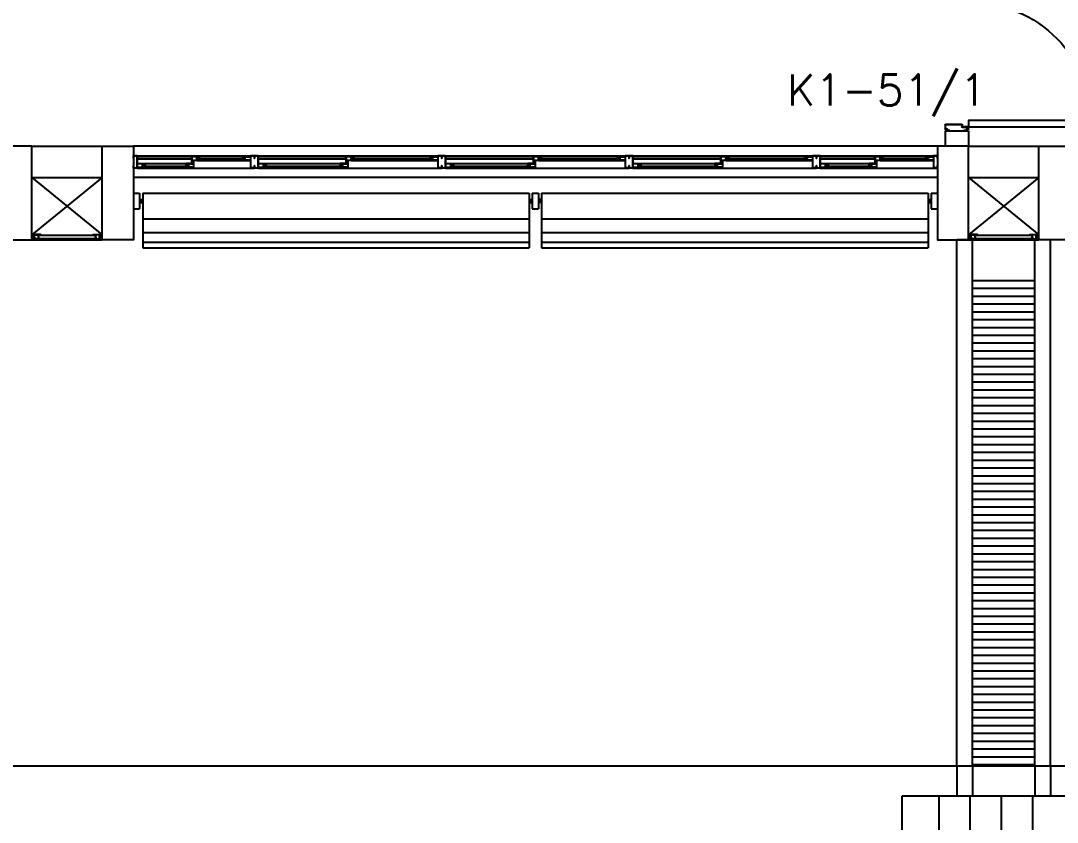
# Model space of a CAD drawing. Header units: millimetres. Extents: x 2801 to 3319, y 1187 to 1422.
# Drawn here: x 3099.65 to 3106.29, y 1337.62 to 1342.75 of the extents above; entities that cross this region are included whole.
import ezdxf

# ---------------------------------------------------------------- set-up
doc = ezdxf.new("R2010")
doc.units = ezdxf.units.MM
doc.linetypes.add('HIDDEN', pattern=[0.375, 0.25, -0.125])
for name, color, linetype in [('AR-ALV', 2, 'Continuous'), ('AR-CALÇADA', 1, 'Continuous'), ('AR-COB VISTA 02', 2, 'Continuous'), ('AR-COB-V1', 2, 'Continuous'), ('AR-COB-V2', 2, 'Continuous'), ('AR-ESQ', 1, 'Continuous'), ('AR-ESTC', 3, 'Continuous'), ('AR-PISO', 1, 'Continuous'), ('AR-PORTA', 1, 'Continuous'), ('AR-PROJ', 1, 'HIDDEN'), ('AR-SHAFT', 1, 'Continuous'), ('BR-LINHAS', 1, 'Continuous'), ('BR-MONTANTE', 242, 'Continuous'), ('BR-PAINEL', 1, 'Continuous'), ('BR-SUPORTE', 1, 'Continuous'), ('DT-ESQ-BAGUETE-C', 2, 'Continuous'), ('DT-ESQ-BAGUETE-V', 1, 'Continuous'), ('DT-ESQ-CHAPA DOBRADA-V', 1, 'Continuous'), ('DT-ESQ-PERFIL CADEIRA-C', 2, 'Continuous'), ('DT-ESQ-PERFIL CADEIRA-V', 1, 'Continuous'), ('DT-ESQ-PERFIL U SIMPLES-C', 2, 'Continuous'), ('DT-ESQ-PERFIL U-C', 2, 'Continuous'), ('DT-ESQ-PERFIL U-V', 1, 'Continuous'), ('DT-ESQ-VENEZIANA-C', 2, 'Continuous'), ('DT-ESQ-VENEZIANA-V', 2, 'Continuous'), ('DT-ESQ-VIDRO-C', 2, 'Continuous'), ('ENDEREÇO', 2, 'Continuous'), ('insercao', 4, 'Continuous'), ('maçaneta', 1, 'Continuous'), ('mov', 1, 'Continuous'), ('PM-PERFIL U-C', 2, 'Continuous'), ('pm1', 2, 'Continuous')]:
    doc.layers.add(name, color=color, linetype=linetype)
doc.styles.add('UNB1-100', font='simplex.shx', dxfattribs={"height": 0.2})

# ---------------------------------------------------------------- blocks, each defined once
blk = doc.blocks.new('EF40-P')
at = {"layer": 'DT-ESQ-BAGUETE-C', "color": 2, "ltscale": 0.1}
for points in [[(0.4225, -0.08), (0.409, -0.08), (0.409, -0.0785), (0.422, -0.0785, 0.414214), (0.4225, -0.078), (0.4225, -0.067, 0.414214), (0.422, -0.0665), (0.409, -0.0665), (0.409, -0.065), (0.4225, -0.065, -0.414214), (0.424, -0.0665), (0.424, -0.0785, -0.414214)], [(0.7015, -0.08), (0.715, -0.08), (0.715, -0.0785), (0.702, -0.0785, -0.414214), (0.7015, -0.078), (0.7015, -0.067, -0.414214), (0.702, -0.0665), (0.715, -0.0665), (0.715, -0.065), (0.7015, -0.065, 0.414214), (0.7, -0.0665), (0.7, -0.0785, 0.414214)], [(1.41, -0.08), (1.3965, -0.08), (1.3965, -0.0785), (1.4095, -0.0785, 0.414214), (1.41, -0.078), (1.41, -0.067, 0.414214), (1.4095, -0.0665), (1.3965, -0.0665), (1.3965, -0.065), (1.41, -0.065, -0.414214), (1.4115, -0.0665), (1.4115, -0.0785, -0.414214)], [(1.9015, -0.08), (1.915, -0.08), (1.915, -0.0785), (1.902, -0.0785, -0.414214), (1.9015, -0.078), (1.9015, -0.067, -0.414214), (1.902, -0.0665), (1.915, -0.0665), (1.915, -0.065), (1.9015, -0.065, 0.414214), (1.9, -0.0665), (1.9, -0.0785, 0.414214)], [(2.61, -0.08), (2.5965, -0.08), (2.5965, -0.0785), (2.6095, -0.0785, 0.414214), (2.61, -0.078), (2.61, -0.067, 0.414214), (2.6095, -0.0665), (2.5965, -0.0665), (2.5965, -0.065), (2.61, -0.065, -0.414214), (2.6115, -0.0665), (2.6115, -0.0785, -0.414214)], [(3.1015, -0.08), (3.115, -0.08), (3.115, -0.0785), (3.102, -0.0785, -0.414214), (3.1015, -0.078), (3.1015, -0.067, -0.414214), (3.102, -0.0665), (3.115, -0.0665), (3.115, -0.065), (3.1015, -0.065, 0.414214), (3.1, -0.0665), (3.1, -0.0785, 0.414214)], [(3.81, -0.08), (3.7965, -0.08), (3.7965, -0.0785), (3.8095, -0.0785, 0.414214), (3.81, -0.078), (3.81, -0.067, 0.414214), (3.8095, -0.0665), (3.7965, -0.0665), (3.7965, -0.065), (3.81, -0.065, -0.414214), (3.8115, -0.0665), (3.8115, -0.0785, -0.414214)], [(4.3015, -0.08), (4.315, -0.08), (4.315, -0.0785), (4.302, -0.0785, -0.414214), (4.3015, -0.078), (4.3015, -0.067, -0.414214), (4.302, -0.0665), (4.315, -0.0665), (4.315, -0.065), (4.3015, -0.065, 0.414214), (4.3, -0.0665), (4.3, -0.0785, 0.414214)], [(4.7975, -0.08), (4.784, -0.08), (4.784, -0.0785), (4.797, -0.0785, 0.414214), (4.7975, -0.078), (4.7975, -0.067, 0.414214), (4.797, -0.0665), (4.784, -0.0665), (4.784, -0.065), (4.7975, -0.065, -0.414214), (4.799, -0.0665), (4.799, -0.0785, -0.414214)], [(5.0765, -0.08), (5.09, -0.08), (5.09, -0.0785), (5.077, -0.0785, -0.414214), (5.0765, -0.078), (5.0765, -0.067, -0.414214), (5.077, -0.0665), (5.09, -0.0665), (5.09, -0.065), (5.0765, -0.065, 0.414214), (5.075, -0.0665), (5.075, -0.0785, 0.414214)], [(0.0735, -0.125), (0.06, -0.125), (0.06, -0.1235), (0.073, -0.1235, 0.414214), (0.0735, -0.123), (0.0735, -0.112, 0.414214), (0.073, -0.1115), (0.06, -0.1115), (0.06, -0.11), (0.0735, -0.11, -0.414214), (0.075, -0.1115), (0.075, -0.1235, -0.414214)], [(0.339, -0.125), (0.3525, -0.125), (0.3525, -0.1235), (0.3395, -0.1235, -0.414214), (0.339, -0.123), (0.339, -0.112, -0.414214), (0.3395, -0.1115), (0.3525, -0.1115), (0.3525, -0.11), (0.339, -0.11, 0.414214), (0.3375, -0.1115), (0.3375, -0.1235, 0.414214)], [(0.8485, -0.125), (0.835, -0.125), (0.835, -0.1235), (0.848, -0.1235, 0.414214), (0.8485, -0.123), (0.8485, -0.112, 0.414214), (0.848, -0.1115), (0.835, -0.1115), (0.835, -0.11), (0.8485, -0.11, -0.414214), (0.85, -0.1115), (0.85, -0.1235, -0.414214)], [(1.3265, -0.125), (1.34, -0.125), (1.34, -0.1235), (1.327, -0.1235, -0.414214), (1.3265, -0.123), (1.3265, -0.112, -0.414214), (1.327, -0.1115), (1.34, -0.1115), (1.34, -0.11), (1.3265, -0.11, 0.414214), (1.325, -0.1115), (1.325, -0.1235, 0.414214)], [(2.0485, -0.125), (2.035, -0.125), (2.035, -0.1235), (2.048, -0.1235, 0.414214), (2.0485, -0.123), (2.0485, -0.112, 0.414214), (2.048, -0.1115), (2.035, -0.1115), (2.035, -0.11), (2.0485, -0.11, -0.414214), (2.05, -0.1115), (2.05, -0.1235, -0.414214)], [(2.5265, -0.125), (2.54, -0.125), (2.54, -0.1235), (2.527, -0.1235, -0.414214), (2.5265, -0.123), (2.5265, -0.112, -0.414214), (2.527, -0.1115), (2.54, -0.1115), (2.54, -0.11), (2.5265, -0.11, 0.414214), (2.525, -0.1115), (2.525, -0.1235, 0.414214)], [(3.2485, -0.125), (3.235, -0.125), (3.235, -0.1235), (3.248, -0.1235, 0.414214), (3.2485, -0.123), (3.2485, -0.112, 0.414214), (3.248, -0.1115), (3.235, -0.1115), (3.235, -0.11), (3.2485, -0.11, -0.414214), (3.25, -0.1115), (3.25, -0.1235, -0.414214)], [(3.7265, -0.125), (3.74, -0.125), (3.74, -0.1235), (3.727, -0.1235, -0.414214), (3.7265, -0.123), (3.7265, -0.112, -0.414214), (3.727, -0.1115), (3.74, -0.1115), (3.74, -0.11), (3.7265, -0.11, 0.414214), (3.725, -0.1115), (3.725, -0.1235, 0.414214)], [(4.4485, -0.125), (4.435, -0.125), (4.435, -0.1235), (4.448, -0.1235, 0.414214), (4.4485, -0.123), (4.4485, -0.112, 0.414214), (4.448, -0.1115), (4.435, -0.1115), (4.435, -0.11), (4.4485, -0.11, -0.414214), (4.45, -0.1115), (4.45, -0.1235, -0.414214)], [(4.714, -0.125), (4.7275, -0.125), (4.7275, -0.1235), (4.7145, -0.1235, -0.414214), (4.714, -0.123), (4.714, -0.112, -0.414214), (4.7145, -0.1115), (4.7275, -0.1115), (4.7275, -0.11), (4.714, -0.11, 0.414214), (4.7125, -0.1115), (4.7125, -0.1235, 0.414214)]]:
    blk.add_lwpolyline(points, format="xyb", close=True, dxfattribs=at)
at = {"layer": 'DT-ESQ-BAGUETE-V', "ltscale": 0.1}
for p, q in [((0.4225, -0.065), (0.7015, -0.065)), ((1.41, -0.065), (1.9015, -0.065)), ((2.61, -0.065), (3.1015, -0.065)), ((3.81, -0.065), (4.3015, -0.065)), ((4.7975, -0.065), (5.0765, -0.065))]:
    blk.add_line(p, q, dxfattribs=at)
at = {"layer": 'DT-ESQ-BAGUETE-V', "color": 1, "ltscale": 0.1}
for p, q in [((0.0735, -0.11), (0.339, -0.11)), ((0.8485, -0.11), (1.3265, -0.11)), ((2.0485, -0.11), (2.5265, -0.11)), ((3.2485, -0.11), (3.7265, -0.11)), ((4.4485, -0.11), (4.714, -0.11))]:
    blk.add_line(p, q, dxfattribs=at)
at = {"layer": 'DT-ESQ-CHAPA DOBRADA-V', "ltscale": 0.1}
for p, q in [((0.025, -0.077), (0.374, -0.077)), ((0.025, -0.08), (0.374, -0.08)), ((0.8, -0.077), (1.3615, -0.077)), ((0.8, -0.08), (1.3615, -0.08)), ((4.4, -0.077), (4.749, -0.077)), ((4.4, -0.08), (4.749, -0.08))]:
    blk.add_line(p, q, dxfattribs=at)
at = {"layer": 'DT-ESQ-CHAPA DOBRADA-V', "color": 1, "ltscale": 0.1}
for p, q in [((2, -0.077), (2.5615, -0.077)), ((2, -0.08), (2.5615, -0.08)), ((3.2, -0.077), (3.7615, -0.077)), ((3.2, -0.08), (3.7615, -0.08))]:
    blk.add_line(p, q, dxfattribs=at)
at = {"layer": 'DT-ESQ-PERFIL CADEIRA-C', "color": 2, "ltscale": 0.1}
for p, q in [((0.376, -0.0885), (0.4225, -0.0885)), ((0.75, -0.0885), (0.7015, -0.0885)), ((1.3635, -0.0885), (1.41, -0.0885)), ((1.95, -0.0885), (1.9015, -0.0885)), ((2.5635, -0.0885), (2.61, -0.0885)), ((3.15, -0.0885), (3.1015, -0.0885)), ((3.7635, -0.0885), (3.81, -0.0885)), ((4.35, -0.0885), (4.3015, -0.0885)), ((4.751, -0.0885), (4.7975, -0.0885)), ((5.125, -0.0885), (5.0765, -0.0885)), ((0.025, -0.1335), (0.0735, -0.1335)), ((0.3855, -0.1335), (0.339, -0.1335)), ((0.8, -0.1335), (0.8485, -0.1335)), ((1.373, -0.1335), (1.3265, -0.1335)), ((2, -0.1335), (2.0485, -0.1335)), ((2.573, -0.1335), (2.5265, -0.1335)), ((3.2, -0.1335), (3.2485, -0.1335)), ((3.773, -0.1335), (3.7265, -0.1335)), ((4.7605, -0.1335), (4.714, -0.1335))]:
    blk.add_line(p, q, dxfattribs=at)
at = {"layer": 'DT-ESQ-PERFIL CADEIRA-C', "ltscale": 0.1}
blk.add_line((4.4, -0.1335), (4.4485, -0.1335), dxfattribs=at)
at = {"layer": 'DT-ESQ-PERFIL CADEIRA-C', "color": 2, "ltscale": 0.1}
for points in [[(0.4225, -0.087, -1), (0.4225, -0.09), (0.376, -0.09, -0.414214), (0.374, -0.088), (0.374, -0.067, -0.414214), (0.376, -0.065), (0.4075, -0.065, -0.414214), (0.409, -0.0665), (0.409, -0.087)], [(0.7015, -0.09), (0.75, -0.09), (0.75, -0.0885), (0.715, -0.0885, 0.198912), (0.7161, -0.0881, 0.198913), (0.7165, -0.087), (0.7165, -0.067, -0.414214), (0.717, -0.0665), (0.75, -0.0665), (0.75, -0.065), (0.7165, -0.065, 0.414214), (0.715, -0.0665), (0.715, -0.0785), (0.715, -0.08), (0.715, -0.087), (0.7015, -0.087, 1)], [(1.41, -0.087, -1), (1.41, -0.09), (1.3635, -0.09, -0.414214), (1.3615, -0.088), (1.3615, -0.067, -0.414214), (1.3635, -0.065), (1.395, -0.065, -0.414214), (1.3965, -0.0665), (1.3965, -0.087)], [(1.9015, -0.09), (1.95, -0.09), (1.95, -0.0885), (1.915, -0.0885, 0.198912), (1.9161, -0.0881, 0.198913), (1.9165, -0.087), (1.9165, -0.067, -0.414214), (1.917, -0.0665), (1.95, -0.0665), (1.95, -0.065), (1.9165, -0.065, 0.414214), (1.915, -0.0665), (1.915, -0.0785), (1.915, -0.08), (1.915, -0.087), (1.9015, -0.087, 1)], [(2.61, -0.087, -1), (2.61, -0.09), (2.5635, -0.09, -0.414214), (2.5615, -0.088), (2.5615, -0.067, -0.414214), (2.5635, -0.065), (2.595, -0.065, -0.414214), (2.5965, -0.0665), (2.5965, -0.087)], [(3.1015, -0.09), (3.15, -0.09), (3.15, -0.0885), (3.115, -0.0885, 0.198912), (3.1161, -0.0881, 0.198913), (3.1165, -0.087), (3.1165, -0.067, -0.414214), (3.117, -0.0665), (3.15, -0.0665), (3.15, -0.065), (3.1165, -0.065, 0.414214), (3.115, -0.0665), (3.115, -0.0785), (3.115, -0.08), (3.115, -0.087), (3.1015, -0.087, 1)], [(3.81, -0.087, -1), (3.81, -0.09), (3.7635, -0.09, -0.414214), (3.7615, -0.088), (3.7615, -0.067, -0.414214), (3.7635, -0.065), (3.795, -0.065, -0.414214), (3.7965, -0.0665), (3.7965, -0.087)], [(4.3015, -0.09), (4.35, -0.09), (4.35, -0.0885), (4.315, -0.0885, 0.198912), (4.3161, -0.0881, 0.198913), (4.3165, -0.087), (4.3165, -0.067, -0.414214), (4.317, -0.0665), (4.35, -0.0665), (4.35, -0.065), (4.3165, -0.065, 0.414214), (4.315, -0.0665), (4.315, -0.0785), (4.315, -0.08), (4.315, -0.087), (4.3015, -0.087, 1)], [(4.7975, -0.087, -1), (4.7975, -0.09), (4.751, -0.09, -0.414214), (4.749, -0.088), (4.749, -0.067, -0.414214), (4.751, -0.065), (4.7825, -0.065, -0.414214), (4.784, -0.0665), (4.784, -0.087)], [(5.0765, -0.09), (5.125, -0.09), (5.125, -0.0885), (5.09, -0.0885, 0.198912), (5.0911, -0.0881, 0.198913), (5.0915, -0.087), (5.0915, -0.067, -0.414214), (5.092, -0.0665), (5.125, -0.0665), (5.125, -0.065), (5.0915, -0.065, 0.414214), (5.09, -0.0665), (5.09, -0.0785), (5.09, -0.08), (5.09, -0.087), (5.0765, -0.087, 1)], [(0.0735, -0.135), (0.025, -0.135), (0.025, -0.1335), (0.06, -0.1335, -0.198912), (0.0589, -0.1331, -0.198913), (0.0585, -0.132), (0.0585, -0.112, 0.414214), (0.058, -0.1115), (0.025, -0.1115), (0.025, -0.11), (0.0585, -0.11, -0.414214), (0.06, -0.1115), (0.06, -0.1235), (0.06, -0.125), (0.06, -0.132), (0.0735, -0.132, -1)], [(0.339, -0.132, 1), (0.339, -0.135), (0.3855, -0.135, 0.414214), (0.3875, -0.133), (0.3875, -0.112, 0.414214), (0.3855, -0.11), (0.354, -0.11, 0.414214), (0.3525, -0.1115), (0.3525, -0.132)], [(0.3525, -0.1335, 0.198913), (0.3536, -0.1331, 0.198913), (0.354, -0.132), (0.354, -0.112, -0.414214), (0.3545, -0.1115), (0.3855, -0.1115, -0.414214), (0.386, -0.112), (0.386, -0.133, -0.414214), (0.3855, -0.1335)], [(0.409, -0.0885, -0.198913), (0.4079, -0.0881, -0.198913), (0.4075, -0.087), (0.4075, -0.067, 0.414214), (0.407, -0.0665), (0.376, -0.0665, 0.414214), (0.3755, -0.067), (0.3755, -0.088, 0.414214), (0.376, -0.0885)], [(0.8485, -0.135), (0.8, -0.135), (0.8, -0.1335), (0.835, -0.1335, -0.198912), (0.8339, -0.1331, -0.198913), (0.8335, -0.132), (0.8335, -0.112, 0.414214), (0.833, -0.1115), (0.8, -0.1115), (0.8, -0.11), (0.8335, -0.11, -0.414214), (0.835, -0.1115), (0.835, -0.1235), (0.835, -0.125), (0.835, -0.132), (0.8485, -0.132, -1)], [(1.3265, -0.132, 1), (1.3265, -0.135), (1.373, -0.135, 0.414214), (1.375, -0.133), (1.375, -0.112, 0.414214), (1.373, -0.11), (1.3415, -0.11, 0.414214), (1.34, -0.1115), (1.34, -0.132)], [(1.34, -0.1335, 0.198913), (1.3411, -0.1331, 0.198913), (1.3415, -0.132), (1.3415, -0.112, -0.414214), (1.342, -0.1115), (1.373, -0.1115, -0.414214), (1.3735, -0.112), (1.3735, -0.133, -0.414214), (1.373, -0.1335)], [(1.3965, -0.0885, -0.198913), (1.3954, -0.0881, -0.198913), (1.395, -0.087), (1.395, -0.067, 0.414214), (1.3945, -0.0665), (1.3635, -0.0665, 0.414214), (1.363, -0.067), (1.363, -0.088, 0.414214), (1.3635, -0.0885)], [(2.0485, -0.135), (2, -0.135), (2, -0.1335), (2.035, -0.1335, -0.198912), (2.0339, -0.1331, -0.198913), (2.0335, -0.132), (2.0335, -0.112, 0.414214), (2.033, -0.1115), (2, -0.1115), (2, -0.11), (2.0335, -0.11, -0.414214), (2.035, -0.1115), (2.035, -0.1235), (2.035, -0.125), (2.035, -0.132), (2.0485, -0.132, -1)], [(2.5265, -0.132, 1), (2.5265, -0.135), (2.573, -0.135, 0.414214), (2.575, -0.133), (2.575, -0.112, 0.414214), (2.573, -0.11), (2.5415, -0.11, 0.414214), (2.54, -0.1115), (2.54, -0.132)], [(2.54, -0.1335, 0.198913), (2.5411, -0.1331, 0.198913), (2.5415, -0.132), (2.5415, -0.112, -0.414214), (2.542, -0.1115), (2.573, -0.1115, -0.414214), (2.5735, -0.112), (2.5735, -0.133, -0.414214), (2.573, -0.1335)], [(2.5965, -0.0885, -0.198913), (2.5954, -0.0881, -0.198913), (2.595, -0.087), (2.595, -0.067, 0.414214), (2.5945, -0.0665), (2.5635, -0.0665, 0.414214), (2.563, -0.067), (2.563, -0.088, 0.414214), (2.5635, -0.0885)], [(3.2485, -0.135), (3.2, -0.135), (3.2, -0.1335), (3.235, -0.1335, -0.198912), (3.2339, -0.1331, -0.198913), (3.2335, -0.132), (3.2335, -0.112, 0.414214), (3.233, -0.1115), (3.2, -0.1115), (3.2, -0.11), (3.2335, -0.11, -0.414214), (3.235, -0.1115), (3.235, -0.1235), (3.235, -0.125), (3.235, -0.132), (3.2485, -0.132, -1)], [(3.7265, -0.132, 1), (3.7265, -0.135), (3.773, -0.135, 0.414214), (3.775, -0.133), (3.775, -0.112, 0.414214), (3.773, -0.11), (3.7415, -0.11, 0.414214), (3.74, -0.1115), (3.74, -0.132)], [(3.74, -0.1335, 0.198913), (3.7411, -0.1331, 0.198913), (3.7415, -0.132), (3.7415, -0.112, -0.414214), (3.742, -0.1115), (3.773, -0.1115, -0.414214), (3.7735, -0.112), (3.7735, -0.133, -0.414214), (3.773, -0.1335)], [(3.7965, -0.0885, -0.198913), (3.7954, -0.0881, -0.198913), (3.795, -0.087), (3.795, -0.067, 0.414214), (3.7945, -0.0665), (3.7635, -0.0665, 0.414214), (3.763, -0.067), (3.763, -0.088, 0.414214), (3.7635, -0.0885)], [(4.4485, -0.135), (4.4, -0.135), (4.4, -0.1335), (4.435, -0.1335, -0.198912), (4.4339, -0.1331, -0.198913), (4.4335, -0.132), (4.4335, -0.112, 0.414214), (4.433, -0.1115), (4.4, -0.1115), (4.4, -0.11), (4.4335, -0.11, -0.414214), (4.435, -0.1115), (4.435, -0.1235), (4.435, -0.125), (4.435, -0.132), (4.4485, -0.132, -1)], [(4.714, -0.132, 1), (4.714, -0.135), (4.7605, -0.135, 0.414214), (4.7625, -0.133), (4.7625, -0.112, 0.414214), (4.7605, -0.11), (4.729, -0.11, 0.414214), (4.7275, -0.1115), (4.7275, -0.132)], [(4.7275, -0.1335, 0.198913), (4.7286, -0.1331, 0.198913), (4.729, -0.132), (4.729, -0.112, -0.414214), (4.7295, -0.1115), (4.7605, -0.1115, -0.414214), (4.761, -0.112), (4.761, -0.133, -0.414214), (4.7605, -0.1335)], [(4.784, -0.0885, -0.198913), (4.7829, -0.0881, -0.198913), (4.7825, -0.087), (4.7825, -0.067, 0.414214), (4.782, -0.0665), (4.751, -0.0665, 0.414214), (4.7505, -0.067), (4.7505, -0.088, 0.414214), (4.751, -0.0885)]]:
    blk.add_lwpolyline(points, format="xyb", close=True, dxfattribs=at)
at = {"layer": 'DT-ESQ-PERFIL CADEIRA-V', "ltscale": 0.1}
for p, q in [((0.4075, -0.09), (0.7015, -0.09)), ((1.395, -0.09), (1.9015, -0.09))]:
    blk.add_line(p, q, dxfattribs=at)
at = {"layer": 'DT-ESQ-PERFIL CADEIRA-V', "color": 1, "ltscale": 0.1}
for p, q in [((2.595, -0.09), (3.1015, -0.09)), ((3.795, -0.09), (4.3015, -0.09)), ((4.7825, -0.09), (5.0765, -0.09)), ((0.0735, -0.135), (0.339, -0.135)), ((0.8485, -0.135), (1.3265, -0.135)), ((2.0485, -0.135), (2.5265, -0.135)), ((4.4485, -0.135), (4.714, -0.135))]:
    blk.add_line(p, q, dxfattribs=at)
at = {"layer": 'DT-ESQ-PERFIL CADEIRA-V', "color": 2, "ltscale": 0.1}
blk.add_line((3.2485, -0.135), (3.7265, -0.135), dxfattribs=at)
at = {"layer": 'DT-ESQ-PERFIL U SIMPLES-C', "color": 2, "ltscale": 0.1}
for points in [[(0.376, -0.102), (0.384, -0.102), (0.384, -0.1005), (0.376, -0.1005, -0.414214), (0.3755, -0.1), (0.3755, -0.092, -0.414214), (0.376, -0.0915), (0.384, -0.0915), (0.384, -0.09), (0.376, -0.09, 0.414214), (0.374, -0.092), (0.374, -0.1, 0.414214)], [(0.3855, -0.098), (0.3775, -0.098), (0.3775, -0.0995), (0.3855, -0.0995, -0.414214), (0.386, -0.1), (0.386, -0.108, -0.414214), (0.3855, -0.1085), (0.3775, -0.1085), (0.3775, -0.11), (0.3855, -0.11, 0.414214), (0.3875, -0.108), (0.3875, -0.1, 0.414214)], [(1.3635, -0.102), (1.3715, -0.102), (1.3715, -0.1005), (1.3635, -0.1005, -0.414214), (1.363, -0.1), (1.363, -0.092, -0.414214), (1.3635, -0.0915), (1.3715, -0.0915), (1.3715, -0.09), (1.3635, -0.09, 0.414214), (1.3615, -0.092), (1.3615, -0.1, 0.414214)], [(1.373, -0.098), (1.365, -0.098), (1.365, -0.0995), (1.373, -0.0995, -0.414214), (1.3735, -0.1), (1.3735, -0.108, -0.414214), (1.373, -0.1085), (1.365, -0.1085), (1.365, -0.11), (1.373, -0.11, 0.414214), (1.375, -0.108), (1.375, -0.1, 0.414214)], [(2.5635, -0.102), (2.5715, -0.102), (2.5715, -0.1005), (2.5635, -0.1005, -0.414214), (2.563, -0.1), (2.563, -0.092, -0.414214), (2.5635, -0.0915), (2.5715, -0.0915), (2.5715, -0.09), (2.5635, -0.09, 0.414214), (2.5615, -0.092), (2.5615, -0.1, 0.414214)], [(2.573, -0.098), (2.565, -0.098), (2.565, -0.0995), (2.573, -0.0995, -0.414214), (2.5735, -0.1), (2.5735, -0.108, -0.414214), (2.573, -0.1085), (2.565, -0.1085), (2.565, -0.11), (2.573, -0.11, 0.414214), (2.575, -0.108), (2.575, -0.1, 0.414214)], [(3.7635, -0.102), (3.7715, -0.102), (3.7715, -0.1005), (3.7635, -0.1005, -0.414214), (3.763, -0.1), (3.763, -0.092, -0.414214), (3.7635, -0.0915), (3.7715, -0.0915), (3.7715, -0.09), (3.7635, -0.09, 0.414214), (3.7615, -0.092), (3.7615, -0.1, 0.414214)], [(3.773, -0.098), (3.765, -0.098), (3.765, -0.0995), (3.773, -0.0995, -0.414214), (3.7735, -0.1), (3.7735, -0.108, -0.414214), (3.773, -0.1085), (3.765, -0.1085), (3.765, -0.11), (3.773, -0.11, 0.414214), (3.775, -0.108), (3.775, -0.1, 0.414214)], [(4.751, -0.102), (4.759, -0.102), (4.759, -0.1005), (4.751, -0.1005, -0.414214), (4.7505, -0.1), (4.7505, -0.092, -0.414214), (4.751, -0.0915), (4.759, -0.0915), (4.759, -0.09), (4.751, -0.09, 0.414214), (4.749, -0.092), (4.749, -0.1, 0.414214)], [(4.7605, -0.098), (4.7525, -0.098), (4.7525, -0.0995), (4.7605, -0.0995, -0.414214), (4.761, -0.1), (4.761, -0.108, -0.414214), (4.7605, -0.1085), (4.7525, -0.1085), (4.7525, -0.11), (4.7605, -0.11, 0.414214), (4.7625, -0.108), (4.7625, -0.1, 0.414214)]]:
    blk.add_lwpolyline(points, format="xyb", close=True, dxfattribs=at)
at = {"layer": 'DT-ESQ-PERFIL U-C', "color": 2, "ltscale": 0.1}
for points in [[(0, -0.0615, -0.414214), (0.0015, -0.06), (0.0235, -0.06, -0.414214), (0.025, -0.0615), (0.025, -0.1385, -0.414214), (0.0235, -0.14), (0.0015, -0.14, -0.414214), (0, -0.1385), (0, -0.125), (0.0015, -0.125), (0.0015, -0.138, 0.414214), (0.002, -0.1385), (0.023, -0.1385, 0.414214), (0.0235, -0.138), (0.0235, -0.062, 0.414214), (0.023, -0.0615), (0.002, -0.0615, 0.414214), (0.0015, -0.062), (0.0015, -0.075), (0, -0.075)], [(0.775, -0.0615, 0.414214), (0.7735, -0.06), (0.7515, -0.06, 0.414214), (0.75, -0.0615), (0.75, -0.1385, 0.414214), (0.7515, -0.14), (0.7735, -0.14, 0.414214), (0.775, -0.1385), (0.775, -0.125), (0.7735, -0.125), (0.7735, -0.138, -0.414214), (0.773, -0.1385), (0.752, -0.1385, -0.414214), (0.7515, -0.138), (0.7515, -0.062, -0.414214), (0.752, -0.0615), (0.773, -0.0615, -0.414214), (0.7735, -0.062), (0.7735, -0.075), (0.775, -0.075)], [(0.775, -0.0615, -0.414214), (0.7765, -0.06), (0.7985, -0.06, -0.414214), (0.8, -0.0615), (0.8, -0.1385, -0.414214), (0.7985, -0.14), (0.7765, -0.14, -0.414214), (0.775, -0.1385), (0.775, -0.125), (0.7765, -0.125), (0.7765, -0.138, 0.414214), (0.777, -0.1385), (0.798, -0.1385, 0.414214), (0.7985, -0.138), (0.7985, -0.062, 0.414214), (0.798, -0.0615), (0.777, -0.0615, 0.414214), (0.7765, -0.062), (0.7765, -0.075), (0.775, -0.075)], [(1.975, -0.0615, 0.414214), (1.9735, -0.06), (1.9515, -0.06, 0.414214), (1.95, -0.0615), (1.95, -0.1385, 0.414214), (1.9515, -0.14), (1.9735, -0.14, 0.414214), (1.975, -0.1385), (1.975, -0.125), (1.9735, -0.125), (1.9735, -0.138, -0.414214), (1.973, -0.1385), (1.952, -0.1385, -0.414214), (1.9515, -0.138), (1.9515, -0.062, -0.414214), (1.952, -0.0615), (1.973, -0.0615, -0.414214), (1.9735, -0.062), (1.9735, -0.075), (1.975, -0.075)], [(1.975, -0.0615, -0.414214), (1.9765, -0.06), (1.9985, -0.06, -0.414214), (2, -0.0615), (2, -0.1385, -0.414214), (1.9985, -0.14), (1.9765, -0.14, -0.414214), (1.975, -0.1385), (1.975, -0.125), (1.9765, -0.125), (1.9765, -0.138, 0.414214), (1.977, -0.1385), (1.998, -0.1385, 0.414214), (1.9985, -0.138), (1.9985, -0.062, 0.414214), (1.998, -0.0615), (1.977, -0.0615, 0.414214), (1.9765, -0.062), (1.9765, -0.075), (1.975, -0.075)], [(3.175, -0.0615, 0.414214), (3.1735, -0.06), (3.1515, -0.06, 0.414214), (3.15, -0.0615), (3.15, -0.1385, 0.414214), (3.1515, -0.14), (3.1735, -0.14, 0.414214), (3.175, -0.1385), (3.175, -0.125), (3.1735, -0.125), (3.1735, -0.138, -0.414214), (3.173, -0.1385), (3.152, -0.1385, -0.414214), (3.1515, -0.138), (3.1515, -0.062, -0.414214), (3.152, -0.0615), (3.173, -0.0615, -0.414214), (3.1735, -0.062), (3.1735, -0.075), (3.175, -0.075)], [(3.175, -0.0615, -0.414214), (3.1765, -0.06), (3.1985, -0.06, -0.414214), (3.2, -0.0615), (3.2, -0.1385, -0.414214), (3.1985, -0.14), (3.1765, -0.14, -0.414214), (3.175, -0.1385), (3.175, -0.125), (3.1765, -0.125), (3.1765, -0.138, 0.414214), (3.177, -0.1385), (3.198, -0.1385, 0.414214), (3.1985, -0.138), (3.1985, -0.062, 0.414214), (3.198, -0.0615), (3.177, -0.0615, 0.414214), (3.1765, -0.062), (3.1765, -0.075), (3.175, -0.075)], [(4.375, -0.0615, 0.414214), (4.3735, -0.06), (4.3515, -0.06, 0.414214), (4.35, -0.0615), (4.35, -0.1385, 0.414214), (4.3515, -0.14), (4.3735, -0.14, 0.414214), (4.375, -0.1385), (4.375, -0.125), (4.3735, -0.125), (4.3735, -0.138, -0.414214), (4.373, -0.1385), (4.352, -0.1385, -0.414214), (4.3515, -0.138), (4.3515, -0.062, -0.414214), (4.352, -0.0615), (4.373, -0.0615, -0.414214), (4.3735, -0.062), (4.3735, -0.075), (4.375, -0.075)], [(4.375, -0.0615, -0.414214), (4.3765, -0.06), (4.3985, -0.06, -0.414214), (4.4, -0.0615), (4.4, -0.1385, -0.414214), (4.3985, -0.14), (4.3765, -0.14, -0.414214), (4.375, -0.1385), (4.375, -0.125), (4.3765, -0.125), (4.3765, -0.138, 0.414214), (4.377, -0.1385), (4.398, -0.1385, 0.414214), (4.3985, -0.138), (4.3985, -0.062, 0.414214), (4.398, -0.0615), (4.377, -0.0615, 0.414214), (4.3765, -0.062), (4.3765, -0.075), (4.375, -0.075)], [(5.15, -0.0615, 0.414214), (5.1485, -0.06), (5.1265, -0.06, 0.414214), (5.125, -0.0615), (5.125, -0.1385, 0.414214), (5.1265, -0.14), (5.1485, -0.14, 0.414214), (5.15, -0.1385), (5.15, -0.125), (5.1485, -0.125), (5.1485, -0.138, -0.414214), (5.148, -0.1385), (5.127, -0.1385, -0.414214), (5.1265, -0.138), (5.1265, -0.062, -0.414214), (5.127, -0.0615), (5.148, -0.0615, -0.414214), (5.1485, -0.062), (5.1485, -0.075), (5.15, -0.075)]]:
    blk.add_lwpolyline(points, format="xyb", close=True, dxfattribs=at)
at = {"layer": 'DT-ESQ-PERFIL U-V', "color": 1, "ltscale": 0.1}
for p, q in [((0.0235, -0.06), (0.7515, -0.06)), ((0.7985, -0.06), (1.9515, -0.06)), ((1.9985, -0.06), (3.1515, -0.06)), ((4.3985, -0.06), (5.1265, -0.06)), ((0.0235, -0.14), (0.7515, -0.14)), ((0.7985, -0.14), (1.9515, -0.14)), ((1.9985, -0.14), (3.1515, -0.14)), ((4.3985, -0.14), (5.1265, -0.14))]:
    blk.add_line(p, q, dxfattribs=at)
at = {"layer": 'DT-ESQ-PERFIL U-V', "ltscale": 0.1}
for p, q in [((3.1985, -0.06), (4.3515, -0.06)), ((3.1985, -0.14), (4.3515, -0.14))]:
    blk.add_line(p, q, dxfattribs=at)
at = {"layer": 'DT-ESQ-VIDRO-C', "ltscale": 0.1}
for points in [[(0.063, -0.13), (0.063, -0.127), (0.3495, -0.127), (0.3495, -0.13)], [(0.7125, -0.085), (0.7125, -0.082), (0.4115, -0.082), (0.4115, -0.085)], [(0.838, -0.13), (0.838, -0.127), (1.337, -0.127), (1.337, -0.13)], [(1.9125, -0.085), (1.9125, -0.082), (1.399, -0.082), (1.399, -0.085)], [(2.038, -0.13), (2.038, -0.127), (2.537, -0.127), (2.537, -0.13)], [(3.1125, -0.085), (3.1125, -0.082), (2.599, -0.082), (2.599, -0.085)], [(3.238, -0.13), (3.238, -0.127), (3.737, -0.127), (3.737, -0.13)], [(4.3125, -0.085), (4.3125, -0.082), (3.799, -0.082), (3.799, -0.085)], [(4.438, -0.13), (4.438, -0.127), (4.7245, -0.127), (4.7245, -0.13)], [(5.0875, -0.085), (5.0875, -0.082), (4.7865, -0.082), (4.7865, -0.085)]]:
    blk.add_lwpolyline(points, close=True, dxfattribs=at)
blk = doc.blocks.new('BR-MODULO1')
at = {"layer": 'BR-LINHAS'}
for p, q in [((0.06, -0.2648), (2.535, -0.2648)), ((2.615, -0.2648), (5.09, -0.2648)), ((0.06, -0.3524), (2.535, -0.3524)), ((2.615, -0.3524), (5.09, -0.3524)), ((0.06, -0.4147), (2.535, -0.4147)), ((2.615, -0.4147), (5.09, -0.4147))]:
    blk.add_line(p, q, dxfattribs=at)
at = {"layer": 'BR-MONTANTE'}
for p, q in [((0, -0.1), (0, -0.2)), ((0, -0.1), (0.04, -0.1)), ((0.04, -0.1), (0.04, -0.2)), ((2.5547, -0.1), (2.5947, -0.1)), ((2.5547, -0.1), (2.5547, -0.2)), ((2.5947, -0.1), (2.5947, -0.2)), ((5.11, -0.1), (5.11, -0.2)), ((5.11, -0.1), (5.15, -0.1)), ((5.15, -0.1), (5.15, -0.2)), ((0, -0.2), (0.04, -0.2)), ((2.5547, -0.2), (2.5947, -0.2)), ((5.11, -0.2), (5.15, -0.2))]:
    blk.add_line(p, q, dxfattribs=at)
at = {"layer": 'BR-PAINEL'}
for p, q in [((0.06, -0.1), (2.535, -0.1)), ((0.06, -0.1), (0.06, -0.45)), ((2.535, -0.1), (2.535, -0.45)), ((2.615, -0.1), (2.615, -0.45)), ((2.615, -0.1), (5.09, -0.1)), ((5.09, -0.1), (5.09, -0.45)), ((0.06, -0.45), (2.535, -0.45)), ((2.615, -0.45), (5.09, -0.45))]:
    blk.add_line(p, q, dxfattribs=at)
at = {"layer": 'BR-SUPORTE'}
for p, q in [((0.04, -0.14), (0.06, -0.14)), ((0.04, -0.16), (0.06, -0.16)), ((0.05, -0.14), (0.05, -0.16)), ((2.5347, -0.14), (2.5547, -0.14)), ((2.5347, -0.16), (2.5547, -0.16)), ((2.5447, -0.14), (2.5447, -0.16)), ((2.6147, -0.14), (2.5947, -0.14)), ((2.6147, -0.16), (2.5947, -0.16)), ((2.6047, -0.14), (2.6047, -0.16)), ((5.09, -0.14), (5.11, -0.14)), ((5.09, -0.16), (5.11, -0.16)), ((5.1, -0.14), (5.1, -0.16))]:
    blk.add_line(p, q, dxfattribs=at)
blk = doc.blocks.new('PM3')
at = {"layer": 'maçaneta'}
for points in [[(0.02, 0.825), (-0.035, 0.825), (-0.035, 0.715), (0, 0.715), (0, 0.725), (-0.02, 0.725), (-0.02, 0.8035, -0.414214), (-0.0185, 0.805), (0.02, 0.805)], [(0.125, 0.825), (0.07, 0.825), (0.07, 0.805), (0.1085, 0.805, -0.414214), (0.11, 0.8035), (0.11, 0.725), (0.09, 0.725), (0.09, 0.715), (0.125, 0.715)]]:
    blk.add_lwpolyline(points, format="xyb", close=True, dxfattribs=at)
for points in [[(0.02, 0.715), (0.02, 0.755), (0.025, 0.755), (0.025, 0.715)], [(0.07, 0.715), (0.07, 0.755), (0.065, 0.755), (0.065, 0.715)]]:
    blk.add_lwpolyline(points, close=True, dxfattribs=at)
at = {"layer": 'mov'}
blk.add_arc((0.025, 0.075), 0.8, 0, 90, dxfattribs=at)
at = {"layer": 'PM-PERFIL U-C'}
for p, q in [((0.01, 0.065), (0.01, 0.0735)), ((0.0115, 0.075), (0.0235, 0.075)), ((0.012, 0.073), (0.012, 0.0645)), ((0.023, 0.073), (0.012, 0.073)), ((0.023, 0.0335), (0.023, 0.073)), ((0.025, 0.0735), (0.025, 0.034)), ((0.825, 0.0735), (0.825, 0.034)), ((0.8385, 0.075), (0.8265, 0.075)), ((0.827, 0.073), (0.838, 0.073)), ((0.827, 0.0335), (0.827, 0.073)), ((0.838, 0.073), (0.838, 0.0645)), ((0.84, 0.065), (0.84, 0.0735)), ((0, 0.045), (0, 0.0635)), ((0.002, 0.045), (0, 0.045)), ((0.0015, 0.065), (0.01, 0.065)), ((0.002, 0.063), (0.002, 0.045)), ((0.0105, 0.063), (0.002, 0.063)), ((0.038, 0.032), (0.0245, 0.032)), ((0.0385, 0.034), (0.025, 0.034)), ((0.038, 0.032), (0.038, -0.073)), ((0.04, 0.0325), (0.04, -0.0735)), ((0.81, 0.0325), (0.81, -0.0735)), ((0.8115, 0.034), (0.825, 0.034)), ((0.812, 0.032), (0.8255, 0.032)), ((0.812, 0.032), (0.812, -0.073)), ((0.8395, 0.063), (0.848, 0.063)), ((0.8485, 0.065), (0.84, 0.065)), ((0.848, 0.063), (0.848, 0.045)), ((0.848, 0.045), (0.85, 0.045)), ((0.85, 0.045), (0.85, 0.0635)), ((0, -0.045), (0.002, -0.045)), ((0, -0.0635), (0, -0.045)), ((0.01, -0.065), (0.0015, -0.065)), ((0.002, -0.045), (0.002, -0.063)), ((0.002, -0.063), (0.0105, -0.063)), ((0.01, -0.0735), (0.01, -0.065)), ((0.012, -0.0645), (0.012, -0.073)), ((0.838, -0.0645), (0.838, -0.073)), ((0.848, -0.063), (0.8395, -0.063)), ((0.84, -0.0735), (0.84, -0.065)), ((0.84, -0.065), (0.8485, -0.065)), ((0.85, -0.045), (0.848, -0.045)), ((0.848, -0.045), (0.848, -0.063)), ((0.85, -0.0635), (0.85, -0.045)), ((0.0385, -0.075), (0.0115, -0.075)), ((0.012, -0.073), (0.038, -0.073)), ((0.8115, -0.075), (0.8385, -0.075)), ((0.838, -0.073), (0.812, -0.073))]:
    blk.add_line(p, q, dxfattribs=at)
for centre, start, end in [((0.0115, 0.0735), 90, 180), ((0.0235, 0.0735), 360, 90), ((0.8265, 0.0735), 90, 180), ((0.8385, 0.0735), 0, 90), ((0.0015, 0.0635), 90, 180), ((0.0105, 0.0645), 270, 0), ((0.0245, 0.0335), 180, 270), ((0.0385, 0.0325), 0, 90), ((0.8115, 0.0325), 90, 180), ((0.8255, 0.0335), 270, 0), ((0.8395, 0.0645), 180, 270), ((0.8485, 0.0635), 0, 90), ((0.0015, -0.0635), 180, 270), ((0.0105, -0.0645), 0, 90), ((0.8395, -0.0645), 90, 180), ((0.8485, -0.0635), 270, 0), ((0.0115, -0.0735), 180, 270), ((0.0385, -0.0735), 269.93864, 0), ((0.8115, -0.0735), 180, 270.06136), ((0.8385, -0.0735), 270, 0)]:
    blk.add_arc(centre, 0.0015, start, end, dxfattribs=at)
at = {"layer": 'pm1'}
blk.add_lwpolyline([(0.065, 0.875), (0.065, 0.075), (0.025, 0.075), (0.025, 0.875)], close=True, dxfattribs=at)
blk = doc.blocks.new('EF01C-P')
at = {"layer": 'DT-ESQ-BAGUETE-C', "ltscale": 0.1}
for points in [[(0.0015, 0.035), (0.015, 0.035), (0.015, 0.0335), (0.0015, 0.0335), (0.0015, 0.005), (0.015, 0.005), (0.015, 0.0035), (0.0015, 0.0035, -0.414214), (0, 0.005), (0, 0.0335, -0.414214)], [(0.4485, 0.035), (0.435, 0.035), (0.435, 0.0335), (0.4485, 0.0335), (0.4485, 0.005), (0.435, 0.005), (0.435, 0.0035), (0.4485, 0.0035, 0.414214), (0.45, 0.005), (0.45, 0.0335, 0.414214)]]:
    blk.add_lwpolyline(points, format="xyb", close=True, dxfattribs=at)
at = {"layer": 'DT-ESQ-PERFIL CADEIRA-C', "ltscale": 0.1}
for points in [[(0.01, 0.0015), (0.01, 0.003), (0.0015, 0.003, 1), (0.0015, 0), (0.015, 0, 0.414214), (0.0165, 0.0015), (0.0165, 0.0335), (0.043, 0.0335)], [(0.043, 0.0065), (0.018, 0.0065), (0.018, 0.0165), (0.0165, 0.0165), (0.0165, 0.0065, 0.414214), (0.018, 0.005), (0.043, 0.005), (0.0565, 0.005, 1), (0.0565, 0.008), (0.043, 0.008), (0.043, 0.02), (0.043, 0.032), (0.0565, 0.032, 1), (0.0565, 0.035), (0.043, 0.035), (0.0165, 0.035, 0.414214), (0.015, 0.0335), (0.015, 0.0015), (0.0015, 0.0015)], [(0.0415, 0.02), (0.0415, 0.032, -0.414214), (0.043, 0.0335), (0.0565, 0.0335)], [(0.0415, 0.02), (0.0415, 0.008, 0.414214), (0.043, 0.0065), (0.0565, 0.0065)], [(0.407, 0.0065), (0.432, 0.0065), (0.432, 0.0165), (0.4335, 0.0165), (0.4335, 0.0065, -0.414214), (0.432, 0.005), (0.407, 0.005), (0.3935, 0.005, -1), (0.3935, 0.008), (0.407, 0.008), (0.407, 0.02), (0.407, 0.032), (0.3935, 0.032, -1), (0.3935, 0.035), (0.407, 0.035), (0.4335, 0.035, -0.414214), (0.435, 0.0335), (0.435, 0.0015), (0.4485, 0.0015)], [(0.4085, 0.02), (0.4085, 0.032, 0.414214), (0.407, 0.0335), (0.3935, 0.0335)], [(0.4085, 0.02), (0.4085, 0.008, -0.414214), (0.407, 0.0065), (0.3935, 0.0065)], [(0.44, 0.0015), (0.44, 0.003), (0.4485, 0.003, -1), (0.4485, 0), (0.435, 0, -0.414214), (0.4335, 0.0015), (0.4335, 0.0335), (0.407, 0.0335)]]:
    blk.add_lwpolyline(points, format="xyb", dxfattribs=at)
at = {"layer": 'DT-ESQ-PERFIL CADEIRA-V', "ltscale": 0.1}
blk.add_line((0.015, 0), (0.435, 0), dxfattribs=at)
at = {"layer": 'DT-ESQ-VENEZIANA-C', "ltscale": 0.1}
for p, q in [((0.043, 0.0105), (0.407, 0.0105)), ((0.043, 0.009), (0.407, 0.009))]:
    blk.add_line(p, q, dxfattribs=at)
at = {"layer": 'DT-ESQ-VENEZIANA-V', "ltscale": 0.1}
blk.add_line((0.043, 0.031), (0.407, 0.031), dxfattribs=at)
blk = doc.blocks.new('DT-GS-COBERTURA1')
at = {"layer": 'AR-COB VISTA 02', "color": 2}
for p, q in [((-109.1893, -4.1987), (-109.1893, -3.5596)), ((-108.9893, -4.1987), (-108.9893, -3.5596)), ((-108.7893, -4.1987), (-108.7893, -3.5596)), ((-108.5893, -4.1987), (-108.5893, -3.5596))]:
    blk.add_line(p, q, dxfattribs=at)
at = {"layer": 'AR-COB-V1'}
blk.add_line((-109.425, -3.5596), (-102.125, -3.5596), dxfattribs=at)
at = {"layer": 'AR-COB-V2'}
blk.add_line((-109.425, -7.3942), (-109.425, -3.5596), dxfattribs=at)
at = {"layer": 'AR-PISO', "linetype": 'Continuous'}
for p, q in [((-109.075, -3.3688), (-109.075, 0)), ((-108.475, 0), (-109.075, 0)), ((-108.975, -3.3688), (-108.975, 0)), ((-108.575, -3.3688), (-108.575, 0)), ((-108.475, -3.3688), (-108.475, 0)), ((-108.975, -0.2596), (-108.575, -0.2596)), ((-108.975, -0.3096), (-108.575, -0.3096)), ((-108.975, -0.3596), (-108.575, -0.3596)), ((-108.975, -0.4096), (-108.575, -0.4096)), ((-108.975, -0.4596), (-108.575, -0.4596)), ((-108.975, -0.5096), (-108.575, -0.5096)), ((-108.975, -0.5596), (-108.575, -0.5596)), ((-108.975, -0.6096), (-108.575, -0.6096)), ((-108.975, -0.6596), (-108.575, -0.6596)), ((-108.975, -0.7096), (-108.575, -0.7096)), ((-108.975, -0.7596), (-108.575, -0.7596)), ((-108.975, -0.8096), (-108.575, -0.8096)), ((-108.975, -0.8596), (-108.575, -0.8596)), ((-108.975, -0.9096), (-108.575, -0.9096)), ((-108.975, -0.9596), (-108.575, -0.9596)), ((-108.975, -1.0096), (-108.575, -1.0096)), ((-108.975, -1.0596), (-108.575, -1.0596)), ((-108.975, -1.1096), (-108.575, -1.1096)), ((-108.975, -1.1596), (-108.575, -1.1596)), ((-108.975, -1.2096), (-108.575, -1.2096)), ((-108.975, -1.2596), (-108.575, -1.2596)), ((-108.975, -1.3096), (-108.575, -1.3096)), ((-108.975, -1.3596), (-108.575, -1.3596)), ((-108.975, -1.4096), (-108.575, -1.4096)), ((-108.975, -1.4596), (-108.575, -1.4596)), ((-108.975, -1.5096), (-108.575, -1.5096)), ((-108.975, -1.5596), (-108.575, -1.5596)), ((-108.975, -1.6096), (-108.575, -1.6096)), ((-108.975, -1.6596), (-108.575, -1.6596)), ((-108.975, -1.7096), (-108.575, -1.7096)), ((-108.975, -1.7596), (-108.575, -1.7596)), ((-108.975, -1.8096), (-108.575, -1.8096)), ((-108.975, -1.8596), (-108.575, -1.8596)), ((-108.975, -1.9096), (-108.575, -1.9096)), ((-108.975, -1.9596), (-108.575, -1.9596)), ((-108.975, -2.0096), (-108.575, -2.0096)), ((-108.975, -2.0596), (-108.575, -2.0596)), ((-108.975, -2.1096), (-108.575, -2.1096)), ((-108.975, -2.1596), (-108.575, -2.1596)), ((-108.975, -2.2096), (-108.575, -2.2096)), ((-108.975, -2.2596), (-108.575, -2.2596)), ((-108.975, -2.3096), (-108.575, -2.3096)), ((-108.975, -2.3596), (-108.575, -2.3596)), ((-108.975, -2.4096), (-108.575, -2.4096)), ((-108.975, -2.4596), (-108.575, -2.4596)), ((-108.975, -2.5096), (-108.575, -2.5096)), ((-108.975, -2.5596), (-108.575, -2.5596)), ((-108.975, -2.6096), (-108.575, -2.6096)), ((-108.975, -2.6596), (-108.575, -2.6596)), ((-108.975, -2.6596), (-108.575, -2.6596)), ((-108.975, -2.7096), (-108.575, -2.7096)), ((-108.975, -2.7096), (-108.575, -2.7096)), ((-108.975, -2.7596), (-108.575, -2.7596)), ((-108.975, -2.8096), (-108.575, -2.8096)), ((-108.975, -2.8596), (-108.575, -2.8596)), ((-108.975, -2.9096), (-108.575, -2.9096)), ((-108.975, -2.9596), (-108.575, -2.9596)), ((-108.975, -3.0096), (-108.575, -3.0096)), ((-108.975, -3.0596), (-108.575, -3.0596)), ((-108.975, -3.1096), (-108.575, -3.1096)), ((-108.975, -3.1596), (-108.575, -3.1596)), ((-108.975, -3.2096), (-108.575, -3.2096)), ((-108.975, -3.2596), (-108.575, -3.2596)), ((-108.975, -3.3096), (-108.575, -3.3096)), ((-108.975, -3.3596), (-108.575, -3.3596))]:
    blk.add_line(p, q, dxfattribs=at)
at = {"layer": 'AR-PROJ'}
for p, q in [((-109.075, -3.3688), (-109.075, -3.5596)), ((-108.975, -3.3688), (-108.975, -3.5596)), ((-108.575, -3.3688), (-108.575, -3.5596)), ((-108.475, -3.3688), (-108.475, -3.5596))]:
    blk.add_line(p, q, dxfattribs=at)

msp = doc.modelspace()

# ---------------------------------------------------------------- linework, layer by layer
at = {"layer": 'AR-ALV'}
for p, q in [((3105.5749, 1342.0498), (3105.7249, 1342.0498)), ((3105.5749, 1342.0498), (3105.5749, 1341.9498)), ((3105.7249, 1342.0498), (3105.7249, 1341.9498)), ((3099.7249, 1341.9498), (3100.1749, 1341.9498)), ((3100.1749, 1341.9498), (3100.3749, 1341.9498)), ((3105.7249, 1341.9498), (3106.1749, 1341.9498)), ((3099.7249, 1341.7498), (3100.1749, 1341.7498)), ((3105.7249, 1341.7498), (3106.1749, 1341.7498))]:
    msp.add_line(p, q, dxfattribs=at)
at = {"layer": 'AR-CALÇADA'}
msp.add_line((3058.5999, 1337.9811), (3116.5292, 1337.9811), dxfattribs=at)
at = {"layer": 'AR-ESQ'}
for p, q in [((3105.5249, 1341.9498), (3100.3749, 1341.9498)), ((3105.5249, 1341.7498), (3100.3749, 1341.7498))]:
    msp.add_line(p, q, dxfattribs=at)
at = {"layer": 'AR-ESTC'}
for points in [[(3099.7249, 1341.9498), (3099.5249, 1341.9498), (3099.5249, 1341.3498), (3099.7249, 1341.3498)], [(3100.1749, 1341.9498), (3100.3749, 1341.9498), (3100.3749, 1341.3498), (3100.1749, 1341.3498)], [(3105.7249, 1341.9498), (3105.5249, 1341.9498), (3105.5249, 1341.3498), (3105.7249, 1341.3498)], [(3106.1749, 1341.9498), (3106.3749, 1341.9498), (3106.3749, 1341.3498), (3106.1749, 1341.3498)]]:
    msp.add_lwpolyline(points, close=True, dxfattribs=at)
at = {"layer": 'AR-SHAFT'}
for p, q in [((3099.7249, 1341.7498), (3100.1749, 1341.3833)), ((3100.1749, 1341.7498), (3099.7264, 1341.3848)), ((3105.7249, 1341.7498), (3106.1749, 1341.3833)), ((3106.1749, 1341.7498), (3105.7264, 1341.3848))]:
    msp.add_line(p, q, dxfattribs=at)

# ---------------------------------------------------------------- block references
at = {"layer": 'AR-ESQ'}
for name, p in [('EF40-P', (3100.3749, 1341.9498)), ('EF01C-P', (3099.7249, 1341.3498)), ('EF01C-P', (3105.7249, 1341.3498))]:
    msp.add_blockref(name, p, dxfattribs=at)
at = {"layer": 'AR-PORTA', "xscale": -1, "rotation": 270}
msp.add_blockref('PM3', (3105.6499, 1342.0498), dxfattribs=at)
at = {"layer": 'AR-PORTA'}
msp.add_blockref('BR-MODULO1', (3100.3749, 1341.7498), dxfattribs=at)
at = {"layer": 'insercao'}
msp.add_blockref('DT-GS-COBERTURA1', (3214.7249, 1341.3498), dxfattribs=at)

# ---------------------------------------------------------------- texts
at = {"layer": 'ENDEREÇO', "style": 'UNB1-100'}
msp.add_text('K1-51/1', height=0.2, dxfattribs=at).set_placement((3104.563, 1342.2101))

doc.saveas('drawing.dxf')
